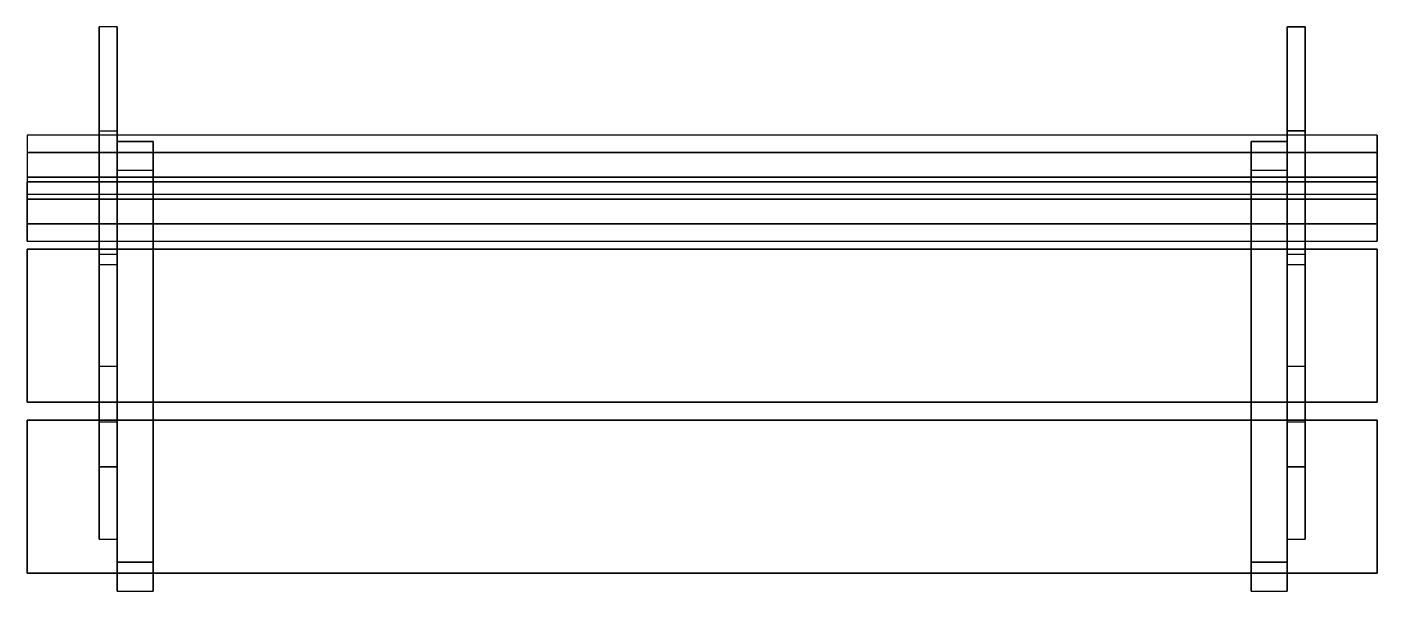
# Model space of a CAD drawing. Header units: inches. Extents: x -562 to -412, y 119 to 182.
import ezdxf

# ---------------------------------------------------------------- set-up
doc = ezdxf.new("R2010")
doc.units = ezdxf.units.IN
doc.header["$MEASUREMENT"] = 0
doc.layers.get('0').update_dxf_attribs({"true_color": 0x8e7d47})

# ---------------------------------------------------------------- blocks, each defined once
blk = doc.blocks.new('A$C75221D42')
at = {"color": 0, "linetype": 'ByBlock'}
for points in [[(-14.25, 45.25, 39.8), (-14.25, 71.44, 131.96), (-14.25, 82.98, 128.65), (-14.25, 57.72, 39.8)], [(-14.25, 57.72, 39.8), (-12.25, 57.72, 39.8), (-12.25, 82.98, 128.65), (-14.25, 82.98, 128.65)], [(-12.25, 45.25, 39.8), (-12.25, 71.44, 131.96), (-12.25, 82.98, 128.65), (-12.25, 57.72, 39.8)], [(117.75, 45.25, 39.8), (117.75, 71.44, 131.96), (117.75, 82.98, 128.65), (117.75, 57.72, 39.8)], [(117.75, 57.72, 39.8), (119.75, 57.72, 39.8), (119.75, 82.98, 128.65), (117.75, 82.98, 128.65)], [(117.75, 82.98, 128.65), (119.75, 82.98, 128.65), (119.75, 71.44, 131.96), (117.75, 71.44, 131.96)], [(119.75, 45.25, 39.8), (119.75, 71.44, 131.96), (119.75, 82.98, 128.65), (119.75, 57.72, 39.8)], [(-22.25, 70.94, 131.96), (-22.25, 69.02, 132.5), (127.75, 69.02, 132.5), (127.75, 70.94, 131.96)], [(-22.25, 66.29, 115.6), (127.75, 66.29, 115.6), (127.75, 70.94, 131.96), (-22.25, 70.94, 131.96)], [(-14.25, 71.44, 131.96), (-12.25, 71.44, 131.96), (-12.25, 58.25, 85.8), (-14.25, 58.25, 85.8)], [(117.75, 71.44, 131.96), (119.75, 71.44, 131.96), (119.75, 58.25, 85.8), (117.75, 58.25, 85.8)], [(127.75, 66.29, 115.6), (127.75, 64.37, 116.15), (127.75, 69.02, 132.5), (127.75, 70.94, 131.96)], [(-22.25, 64.37, 116.15), (127.75, 64.37, 116.15), (127.75, 69.02, 132.5), (-22.25, 69.02, 132.5)], [(-12.25, 70.25, 39.8), (-12.25, 20.25, 39.8), (-12.25, 23.47, 51.8), (-12.25, 67.03, 51.8)], [(-12.25, 70.25, 39.8), (-8.25, 70.25, 39.8), (-8.25, 67.03, 51.8), (-12.25, 67.03, 51.8)], [(-12.25, 20.25, 39.8), (-8.25, 20.25, 39.8), (-8.25, 70.25, 39.8), (-12.25, 70.25, 39.8)], [(-8.25, 70.25, 39.8), (-8.25, 20.25, 39.8), (-8.25, 23.47, 51.8), (-8.25, 67.03, 51.8)], [(113.75, 70.25, 39.8), (113.75, 20.25, 39.8), (113.75, 23.47, 51.8), (113.75, 67.03, 51.8)], [(113.75, 70.25, 39.8), (117.75, 70.25, 39.8), (117.75, 67.03, 51.8), (113.75, 67.03, 51.8)], [(113.75, 20.25, 39.8), (117.75, 20.25, 39.8), (117.75, 70.25, 39.8), (113.75, 70.25, 39.8)], [(117.75, 70.25, 39.8), (117.75, 20.25, 39.8), (117.75, 23.47, 51.8), (117.75, 67.03, 51.8)], [(-22.25, 66.29, 115.6), (-22.25, 64.37, 116.15), (127.75, 64.37, 116.15), (127.75, 66.29, 115.6)], [(-12.25, 23.47, 51.8), (-8.25, 23.47, 51.8), (-8.25, 67.03, 51.8), (-12.25, 67.03, 51.8)], [(113.75, 23.47, 51.8), (117.75, 23.47, 51.8), (117.75, 67.03, 51.8), (113.75, 67.03, 51.8)], [(127.75, 65.75, 113.68), (127.75, 63.82, 114.23), (-22.25, 63.82, 114.23), (-22.25, 65.75, 113.68)], [(-22.25, 61.09, 97.33), (127.75, 61.09, 97.33), (127.75, 65.75, 113.68), (-22.25, 65.75, 113.68)], [(-22.25, 65.75, 113.68), (-22.25, 63.82, 114.23), (127.75, 63.82, 114.23), (127.75, 65.75, 113.68)], [(-22.25, 61.09, 97.33), (-22.25, 59.17, 97.88), (-22.25, 63.82, 114.23), (-22.25, 65.75, 113.68)], [(127.75, 61.09, 97.33), (127.75, 59.17, 97.88), (127.75, 63.82, 114.23), (127.75, 65.75, 113.68)], [(-22.25, 59.17, 97.88), (127.75, 59.17, 97.88), (127.75, 63.82, 114.23), (-22.25, 63.82, 114.23)], [(-22.25, 61.09, 97.33), (-22.25, 59.17, 97.88), (127.75, 59.17, 97.88), (127.75, 61.09, 97.33)], [(-22.25, 58.25, 85.8), (-22.25, 58.25, 87.8), (127.75, 58.25, 87.8), (127.75, 58.25, 85.8)], [(-22.25, 41.25, 85.8), (-22.25, 41.25, 87.8), (-22.25, 58.25, 87.8), (-22.25, 58.25, 85.8)], [(-22.25, 41.25, 85.8), (127.75, 41.25, 85.8), (127.75, 58.25, 85.8), (-22.25, 58.25, 85.8)], [(-22.25, 41.25, 87.8), (127.75, 41.25, 87.8), (127.75, 58.25, 87.8), (-22.25, 58.25, 87.8)], [(-14.25, 34.05, 79.69), (-14.25, 32.25, 85.8), (-14.25, 58.25, 85.8), (-14.25, 56.52, 79.69)], [(-12.25, 58.25, 85.8), (-14.25, 58.25, 85.8), (-14.25, 26.01, 85.8), (-12.25, 26.01, 85.8)], [(-12.25, 39.01, 39.8), (-14.25, 39.01, 39.8), (-14.25, 57.72, 39.8), (-12.25, 57.72, 39.8)], [(-12.25, 34.05, 79.69), (-12.25, 32.25, 85.8), (-12.25, 58.25, 85.8), (-12.25, 56.52, 79.69)], [(117.75, 34.05, 79.69), (117.75, 32.25, 85.8), (117.75, 58.25, 85.8), (117.75, 56.52, 79.69)], [(119.75, 58.25, 85.8), (117.75, 58.25, 85.8), (117.75, 26.01, 85.8), (119.75, 26.01, 85.8)], [(119.75, 39.01, 39.8), (117.75, 39.01, 39.8), (117.75, 57.72, 39.8), (119.75, 57.72, 39.8)], [(119.75, 34.05, 79.69), (119.75, 32.25, 85.8), (119.75, 58.25, 85.8), (119.75, 56.52, 79.69)], [(127.75, 41.25, 85.8), (127.75, 41.25, 87.8), (127.75, 58.25, 87.8), (127.75, 58.25, 85.8)], [(-12.25, 56.57, 79.69), (-14.25, 56.52, 79.69), (-14.25, 34.05, 79.69), (-12.25, 34.05, 79.69)], [(-14.25, 45.25, 39.8), (-12.25, 45.25, 39.8), (-12.25, 56.52, 79.69), (-14.25, 56.52, 79.69)], [(119.75, 56.57, 79.69), (117.75, 56.52, 79.69), (117.75, 34.05, 79.69), (119.75, 34.05, 79.69)], [(117.75, 45.25, 39.8), (119.75, 45.25, 39.8), (119.75, 56.52, 79.69), (117.75, 56.52, 79.69)], [(-14.25, 39.01, 39.8), (-14.25, 26.01, 85.8), (-14.25, 32.25, 85.8), (-14.25, 45.25, 39.8)], [(-12.25, 34.05, 79.69), (-14.25, 34.05, 79.69), (-14.25, 45.25, 39.8), (-12.25, 45.25, 39.8)], [(-12.25, 39.01, 39.8), (-12.25, 26.01, 85.8), (-12.25, 32.25, 85.8), (-12.25, 45.25, 39.8)], [(117.75, 39.01, 39.8), (117.75, 26.01, 85.8), (117.75, 32.25, 85.8), (117.75, 45.25, 39.8)], [(119.75, 34.05, 79.69), (117.75, 34.05, 79.69), (117.75, 45.25, 39.8), (119.75, 45.25, 39.8)], [(119.75, 39.01, 39.8), (119.75, 26.01, 85.8), (119.75, 32.25, 85.8), (119.75, 45.25, 39.8)], [(-22.25, 41.25, 85.8), (-22.25, 41.25, 87.8), (127.75, 41.25, 87.8), (127.75, 41.25, 85.8)], [(-22.25, 39.25, 85.8), (-22.25, 39.25, 87.8), (127.75, 39.25, 87.8), (127.75, 39.25, 85.8)], [(-22.25, 22.25, 85.8), (-22.25, 22.25, 87.8), (-22.25, 39.25, 87.8), (-22.25, 39.25, 85.8)], [(-22.25, 22.25, 85.8), (127.75, 22.25, 85.8), (127.75, 39.25, 85.8), (-22.25, 39.25, 85.8)], [(-22.25, 22.25, 87.8), (127.75, 22.25, 87.8), (127.75, 39.25, 87.8), (-22.25, 39.25, 87.8)], [(-14.25, 26.01, 85.8), (-12.25, 26.01, 85.8), (-12.25, 39.01, 39.8), (-14.25, 39.01, 39.8)], [(117.75, 26.01, 85.8), (119.75, 26.01, 85.8), (119.75, 39.01, 39.8), (117.75, 39.01, 39.8)], [(127.75, 22.25, 85.8), (127.75, 22.25, 87.8), (127.75, 39.25, 87.8), (127.75, 39.25, 85.8)], [(-12.25, 20.25, 39.8), (-8.25, 20.25, 39.8), (-8.25, 23.47, 51.8), (-12.25, 23.47, 51.8)], [(113.75, 20.25, 39.8), (117.75, 20.25, 39.8), (117.75, 23.47, 51.8), (113.75, 23.47, 51.8)], [(-22.25, 22.25, 85.8), (-22.25, 22.25, 87.8), (127.75, 22.25, 87.8), (127.75, 22.25, 85.8)]]:
    blk.add_3dface(points, dxfattribs=at)

msp = doc.modelspace()

# ---------------------------------------------------------------- block references
msp.add_blockref('A$C75221D42', (-539.58, 98.55))

doc.saveas('drawing.dxf')
